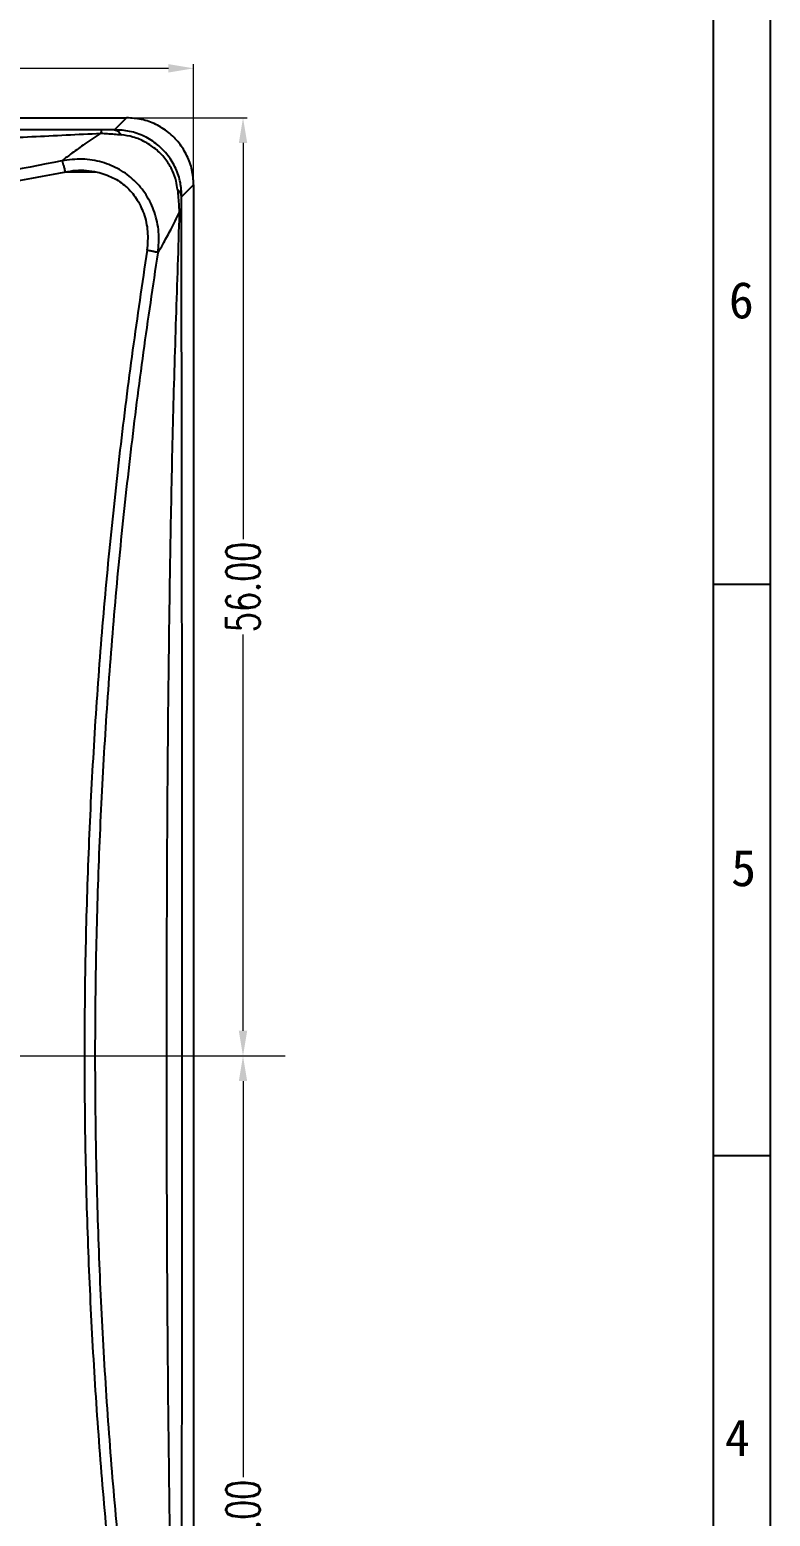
# Model space of a CAD drawing. Header units: millimetres. Extents: x 52832 to 53470, y -6025 to -5739.
# Drawn here: x 53422.1 to 53466.3, y -5903.7 to -5815 of the extents above; entities that cross this region are included whole.
import ezdxf
from ezdxf.enums import TextEntityAlignment as Align

# ---------------------------------------------------------------- set-up
doc = ezdxf.new("R2010")
doc.units = ezdxf.units.MM
doc.linetypes.add('CENTER', pattern=[0.6, 0.375, -0.075, 0.075, -0.075])
doc.layers.get('0').update_dxf_attribs({"linetype": 'CONTINUOUS'})
doc.layers.get('Defpoints').update_dxf_attribs({"linetype": 'CONTINUOUS'})
doc.layers.add('dim', color=82, linetype='CONTINUOUS', lineweight=9)
doc.layers.add('part', color=7, linetype='CONTINUOUS', lineweight=20)
doc.styles.get("Standard").update_dxf_attribs({"font": 'romans.shx', "width": 0.7})
doc.styles.add('宋体', font='SimSun.ttf', dxfattribs={"width": 0.7})
doc.dimstyles.new('03', dxfattribs={"dimscale": 0.5, "dimtxt": 4, "dimasz": 3, "dimexe": 0.5, "dimexo": 0.5, "dimgap": 0.09, "dimtad": 0, "dimzin": 0, "dimdsep": 46, "dimtxsty": 'Standard', "dimcen": 0, "dimclrd": 256, "dimclre": 256, "dimclrt": 6, "dimazin": 2, "dimtp": 0.01, "dimtm": 0.01, "dimtfac": 1, "dimtofl": 0, "dimtmove": 0, "dimatfit": 0, "dimfxl": 0, "dimtolj": 1, "dimtzin": 0, "dimlwd": -1, "dimlwe": -1, "dimarcsym": 0})

# ---------------------------------------------------------------- blocks, each defined once
blk = doc.blocks.new('*D1199')
at = {"layer": 'Defpoints', "color": 0}
for p in [(53393.358, -5817.294), (53393.358, -5817.294), (53431.858, -5824.243)]:
    blk.add_point(p, dxfattribs=at)
at = {"layer": 'dim'}
for p, q in [((53394.858, -5817.294), (53409.763, -5817.294)), ((53430.358, -5817.294), (53415.453, -5817.294)), ((53431.858, -5823.993), (53431.858, -5817.044))]:
    blk.add_line(p, q, dxfattribs=at)
for points in [[(53394.858, -5817.044), (53394.858, -5817.544), (53393.358, -5817.294)], [(53430.358, -5817.044), (53430.358, -5817.544), (53431.858, -5817.294)]]:
    blk.add_solid(points, dxfattribs=at)
at = {"layer": 'dim', "color": 6, "insert": (53412.608, -5817.294), "char_height": 2, "attachment_point": 5}
blk.add_mtext('\\A1;38.50', dxfattribs=at)
blk = doc.blocks.new('*D1201')
at = {"layer": 'Defpoints', "color": 0}
for p in [(53427.863, -5820.249), (53434.805, -5876.249), (53434.805, -5876.249)]:
    blk.add_point(p, dxfattribs=at)
at = {"layer": 'dim'}
for p, q in [((53428.113, -5820.249), (53435.055, -5820.249)), ((53434.805, -5821.749), (53434.805, -5845.404)), ((53434.805, -5874.749), (53434.805, -5851.094))]:
    blk.add_line(p, q, dxfattribs=at)
for points in [[(53434.555, -5821.749), (53435.055, -5821.749), (53434.805, -5820.249)], [(53434.555, -5874.749), (53435.055, -5874.749), (53434.805, -5876.249)]]:
    blk.add_solid(points, dxfattribs=at)
at = {"layer": 'dim', "color": 6, "insert": (53434.805, -5848.249), "char_height": 2, "attachment_point": 5, "rotation": 90}
blk.add_mtext('\\A1;56.00', dxfattribs=at)
blk = doc.blocks.new('*D1202')
at = {"layer": 'Defpoints', "color": 0}
for p in [(53434.805, -5876.249), (53434.805, -5876.249), (53427.863, -5932.249)]:
    blk.add_point(p, dxfattribs=at)
at = {"layer": 'dim'}
for p, q in [((53434.805, -5877.749), (53434.805, -5901.404)), ((53434.805, -5930.749), (53434.805, -5907.094)), ((53428.113, -5932.249), (53435.055, -5932.249))]:
    blk.add_line(p, q, dxfattribs=at)
for points in [[(53434.555, -5877.749), (53435.055, -5877.749), (53434.805, -5876.249)], [(53434.555, -5930.749), (53435.055, -5930.749), (53434.805, -5932.249)]]:
    blk.add_solid(points, dxfattribs=at)
at = {"layer": 'dim', "color": 6, "insert": (53434.805, -5904.249), "char_height": 2, "attachment_point": 5, "rotation": 90}
blk.add_mtext('\\A1;56.00', dxfattribs=at)
blk = doc.blocks.new('sa3l')
for p, q in [((340.59, 303.26), (334.76, 303.26)), ((340.59, 244.94), (334.76, 244.94))]:
    blk.add_line(p, q)
for points in [[(5.83, 5.83), (5.83, 484.06), (340.59, 484.06), (340.59, 5.83)], [(11.66, 11.66), (11.66, 478.22), (334.76, 478.22), (334.76, 11.66)]]:
    blk.add_lwpolyline(points, close=True)
at = {"style": '宋体'}
for s, p in [('6', (337.64, 332.26)), ('5', (337.87, 274.3)), ('4', (337.23, 216.17))]:
    blk.add_text(s, height=3.73, dxfattribs=at).set_placement(p, align=Align.MIDDLE)

msp = doc.modelspace()

# ---------------------------------------------------------------- linework, layer by layer
at = {"color": 7, "linetype": 'Continuous'}
for p, q in [((53358.852, -5820.249), (53427.863, -5820.249)), ((53427.863, -5820.249), (53427.148, -5820.964)), ((53424.136, -5823.485), (53424.19, -5823.48)), ((53424.19, -5823.48), (53426.096, -5823.485)), ((53431.144, -5824.958), (53431.858, -5824.243)), ((53431.858, -5824.243), (53431.858, -5928.254))]:
    msp.add_line(p, q, dxfattribs=at)
for points in [[(53431.858, -5824.243), (53431.757, -5823.353), (53431.462, -5822.509), (53430.987, -5821.752), (53430.355, -5821.12), (53429.598, -5820.644), (53428.753, -5820.349), (53427.863, -5820.249)], [(53418.083, -5821.54), (53422.198, -5821.37), (53426.322, -5821.168)], [(53426.375, -5820.972), (53422.252, -5820.959), (53418.127, -5820.95)], [(53426.322, -5821.166), (53425.374, -5821.803), (53424.593, -5822.367), (53423.997, -5822.813)], [(53426.375, -5820.972), (53426.362, -5820.992), (53426.348, -5821.031), (53426.335, -5821.09), (53426.322, -5821.167)], [(53426.322, -5821.167), (53426.706, -5821.19), (53427.112, -5821.221), (53427.53, -5821.259)], [(53427.148, -5820.964), (53426.881, -5820.969), (53426.621, -5820.971), (53426.375, -5820.972)], [(53431.144, -5824.958), (53431.067, -5824.128), (53430.791, -5823.272), (53430.326, -5822.5), (53429.696, -5821.852), (53428.919, -5821.358), (53428.039, -5821.055), (53427.148, -5820.964)], [(53427.148, -5820.964), (53427.248, -5820.992), (53427.346, -5821.051), (53427.44, -5821.14), (53427.53, -5821.259)], [(53430.901, -5824.535), (53430.816, -5824.031), (53430.598, -5823.409), (53430.208, -5822.757), (53429.654, -5822.164), (53428.974, -5821.698), (53428.239, -5821.395), (53427.531, -5821.257)], [(53423.997, -5822.813), (53416.429, -5824.229), (53408.783, -5825.256), (53404.938, -5825.619), (53401.084, -5825.881), (53397.224, -5826.04), (53393.361, -5826.093), (53391.429, -5826.081), (53389.497, -5826.043), (53385.634, -5825.888), (53381.778, -5825.63), (53377.936, -5825.27), (53374.108, -5824.806), (53370.295, -5824.24), (53366.498, -5823.575), (53362.72, -5822.815)], [(53429.74, -5828.31), (53429.771, -5827.061), (53429.521, -5825.884), (53429.021, -5824.847), (53428.32, -5823.994), (53427.436, -5823.341), (53426.39, -5822.902), (53425.222, -5822.718), (53423.997, -5822.813)], [(53423.997, -5822.813), (53424.016, -5822.851), (53424.038, -5822.905), (53424.084, -5823.048), (53424.134, -5823.235), (53424.161, -5823.347), (53424.19, -5823.474)], [(53362.572, -5823.48), (53372.889, -5825.296), (53383.166, -5826.381), (53393.33, -5826.742), (53403.494, -5826.383), (53413.796, -5825.297), (53424.136, -5823.485)], [(53424.19, -5823.474), (53424.835, -5823.386), (53425.475, -5823.391), (53426.096, -5823.485)], [(53426.096, -5823.485), (53427.042, -5823.824), (53427.822, -5824.352), (53428.432, -5825.057), (53428.879, -5825.965), (53429.109, -5827.036), (53429.076, -5828.157)], [(53430.899, -5824.536), (53430.942, -5825.024), (53430.978, -5825.491), (53431.005, -5825.921)], [(53431.144, -5824.958), (53431.12, -5824.848), (53431.071, -5824.741), (53430.899, -5824.536)], [(53431.13, -5825.888), (53431.131, -5825.592), (53431.136, -5825.278), (53431.144, -5824.958)], [(53429.74, -5828.31), (53430.081, -5827.692), (53430.515, -5826.891), (53431.006, -5825.921)], [(53431.005, -5825.921), (53430.799, -5832.216), (53430.615, -5838.502), (53430.48, -5844.79), (53430.383, -5851.08), (53430.269, -5863.663), (53430.236, -5876.249), (53430.269, -5888.835), (53430.383, -5901.418), (53430.48, -5907.707), (53430.615, -5913.995)], [(53431.13, -5825.888), (53431.116, -5825.896), (53431.091, -5825.905), (53431.054, -5825.913), (53431.005, -5825.921)], [(53431.154, -5914.025), (53431.17, -5888.166), (53431.17, -5864.921), (53431.16, -5844.284), (53431.13, -5825.888)], [(53429.082, -5828.158), (53428.22, -5834.121), (53427.465, -5840.097), (53426.821, -5846.087), (53426.541, -5849.087), (53426.291, -5852.091), (53426.07, -5855.098), (53425.878, -5858.11), (53425.583, -5864.142), (53425.404, -5870.182), (53425.345, -5876.226), (53425.403, -5882.27), (53425.581, -5888.311), (53425.876, -5894.347), (53426.067, -5897.362), (53426.288, -5900.374), (53426.539, -5903.383), (53426.819, -5906.389), (53427.464, -5912.39), (53428.22, -5918.375), (53429.082, -5924.34)], [(53429.739, -5924.188), (53428.873, -5918.245), (53428.115, -5912.28), (53427.468, -5906.298), (53427.188, -5903.301), (53426.937, -5900.301), (53426.716, -5897.298), (53426.524, -5894.293), (53426.229, -5888.275), (53426.052, -5882.252), (53425.993, -5876.226), (53426.053, -5870.2), (53426.231, -5864.178), (53426.527, -5858.164), (53426.719, -5855.162), (53426.94, -5852.163), (53427.19, -5849.169), (53427.47, -5846.178), (53428.116, -5840.207), (53428.873, -5834.251), (53429.739, -5828.309)], [(53429.739, -5828.309), (53429.705, -5828.293), (53429.654, -5828.277), (53429.589, -5828.259), (53429.512, -5828.24), (53429.326, -5828.201), (53429.082, -5828.158)]]:
    msp.add_spline(points, degree=3, dxfattribs=at)
at = {"layer": 'part', "color": 1, "linetype": 'CENTER', "ltscale": 100}
msp.add_line((53349.398, -5876.249), (53437.317, -5876.249), dxfattribs=at)

# ---------------------------------------------------------------- block references
at = {"xscale": 0.5848199999961071, "yscale": 0.5848200000002544, "zscale": 0.58482}
msp.add_blockref('sa3l', (53267.079, -6025.459), dxfattribs=at)

# ---------------------------------------------------------------- dimensions: what is measured, and where the dimension line sits
at = {"layer": 'dim'}
dim = msp.add_linear_dim(base=(53393.358, -5817.294), p1=(53431.858, -5824.243), p2=(53393.358, -5817.294), dimstyle='03', dxfattribs=at)
dim.commit()
dim.dimension.update_dxf_attribs({"geometry": '*D1199', "text_midpoint": (53412.608, -5817.294)})
for p1, picture, middle in [((53427.863, -5820.249), '*D1201', (53434.805, -5848.249)), ((53427.863, -5932.249), '*D1202', (53434.805, -5904.249))]:
    dim = msp.add_linear_dim(base=(53434.805, -5876.249), p1=p1, p2=(53434.805, -5876.249), angle=90, dimstyle='03', dxfattribs=at)
    dim.commit()
    dim.dimension.update_dxf_attribs({"geometry": picture, "text_midpoint": middle})

doc.saveas('drawing.dxf')
